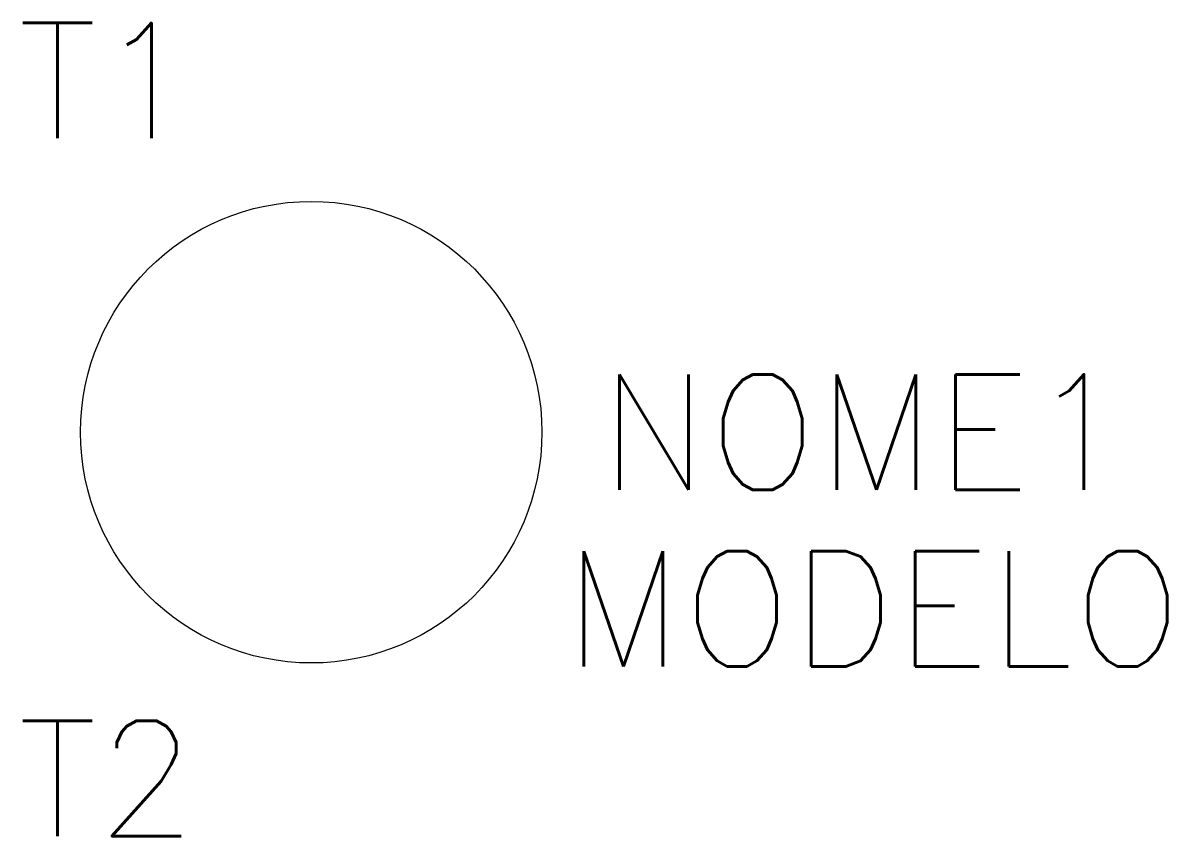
# Model space of a CAD drawing. Extents: x 392.7 to 412.6, y 194.7 to 208.8.
import ezdxf
from ezdxf.enums import TextEntityAlignment as Align

# ---------------------------------------------------------------- set-up
doc = ezdxf.new("R2010")
doc.units = 0
doc.header["$MEASUREMENT"] = 0
doc.layers.get('0').update_dxf_attribs({"linetype": 'CONTINUOUS'})
doc.styles.add('ROMANS', font='romans')

msp = doc.modelspace()

# ---------------------------------------------------------------- linework, layer by layer
msp.add_circle((397.717, 201.702), 4)

# ---------------------------------------------------------------- texts
at = {"lineweight": -3, "style": 'ROMANS'}
for tag, p in [('T1', (395.717, 207.796)), ('T2', (395.717, 195.702))]:
    msp.add_attdef(tag, text='', height=2, dxfattribs=at).set_placement(p, align=Align.MIDDLE_RIGHT)
msp.add_attdef('NOME1', text='', height=2, dxfattribs=at).set_placement((402.717, 201.702), align=Align.MIDDLE_LEFT)
at = {"style": 'ROMANS'}
msp.add_attdef('MODELO', (402.101, 197.642), '', height=2, dxfattribs=at)

doc.saveas('drawing.dxf')
